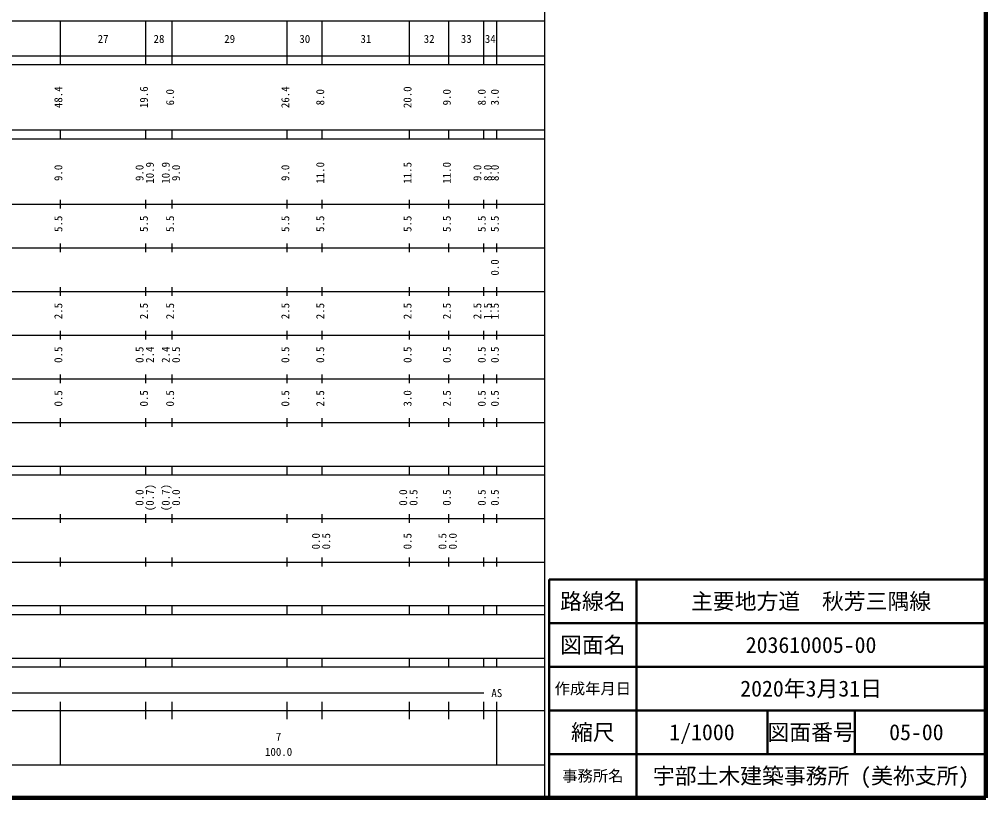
# Model space of a CAD drawing. Units: millimetres on the paper, enlarged 1000 times. Extents: x 40000 to 680000, y 20000 to 380000.
# Drawn here: x 458603 to 680000, y 20000 to 198357 of the extents above; entities that cross this region are included whole.
import ezdxf
from ezdxf.enums import TextEntityAlignment as Align

# ---------------------------------------------------------------- set-up
doc = ezdxf.new("R2010")
doc.units = ezdxf.units.MM
doc.header["$LTSCALE"] = 1000
for name, color, linetype, lineweight in [('S-TTL', 2, 'Continuous', 140), ('S-TTL-BAND', 7, 'Continuous', 25), ('S-TTL-FRAM', 2, 'Continuous', 50), ('S-TTL-LINE', 7, 'Continuous', 50)]:
    doc.layers.add(name, color=color, linetype=linetype, lineweight=lineweight)
doc.layers.add('S-TTL-TXT', color=7, linetype='Continuous')
doc.styles.add('ＭＳ ゴシック', font='')
doc.styles.get('ＭＳ ゴシック').set_extended_font_data('MS Gothic')

msp = doc.modelspace()

# ---------------------------------------------------------------- linework, layer by layer
at = {"layer": 'S-TTL'}
for p, q in [((680000, 20000), (680000, 380000)), ((40000, 20000), (680000, 20000))]:
    msp.add_line(p, q, dxfattribs=at)
at = {"layer": 'S-TTL-BAND'}
for p, q in [((579000, 20000), (579000, 370000)), ((68000, 198000), (579000, 198000)), ((468000, 188000), (468000, 198000)), ((487600, 188000), (487600, 198000)), ((493600, 188000), (493600, 198000)), ((520000, 188000), (520000, 198000)), ((528000, 188000), (528000, 198000)), ((548000, 188000), (548000, 198000)), ((557000, 188000), (557000, 198000)), ((565000, 188000), (565000, 198000)), ((568000, 188000), (568000, 198000)), ((40000, 190000), (579000, 190000)), ((40000, 188000), (579000, 188000)), ((40000, 173000), (579000, 173000)), ((468000, 171000), (468000, 173000)), ((487600, 171000), (487600, 173000)), ((493600, 171000), (493600, 173000)), ((520000, 171000), (520000, 173000)), ((528000, 171000), (528000, 173000)), ((548000, 171000), (548000, 173000)), ((557000, 171000), (557000, 173000)), ((565000, 171000), (565000, 173000)), ((568000, 171000), (568000, 173000)), ((40000, 171000), (579000, 171000)), ((40000, 156000), (579000, 156000)), ((468000, 155000), (468000, 157000)), ((487600, 155000), (487600, 157000)), ((493600, 155000), (493600, 157000)), ((520000, 155000), (520000, 157000)), ((528000, 155000), (528000, 157000)), ((548000, 155000), (548000, 157000)), ((557000, 155000), (557000, 157000)), ((565000, 155000), (565000, 157000)), ((568000, 155000), (568000, 157000)), ((468000, 145000), (468000, 147000)), ((487600, 145000), (487600, 147000)), ((493600, 145000), (493600, 147000)), ((520000, 145000), (520000, 147000)), ((528000, 145000), (528000, 147000)), ((548000, 145000), (548000, 147000)), ((557000, 145000), (557000, 147000)), ((565000, 145000), (565000, 147000)), ((568000, 145000), (568000, 147000)), ((46000, 146000), (579000, 146000)), ((52000, 136000), (579000, 136000)), ((468000, 135000), (468000, 137000)), ((487600, 135000), (487600, 137000)), ((493600, 135000), (493600, 137000)), ((520000, 135000), (520000, 137000)), ((528000, 135000), (528000, 137000)), ((548000, 135000), (548000, 137000)), ((557000, 135000), (557000, 137000)), ((565000, 135000), (565000, 137000)), ((568000, 135000), (568000, 137000)), ((468000, 125000), (468000, 127000)), ((487600, 125000), (487600, 127000)), ((493600, 125000), (493600, 127000)), ((520000, 125000), (520000, 127000)), ((528000, 125000), (528000, 127000)), ((548000, 125000), (548000, 127000)), ((557000, 125000), (557000, 127000)), ((565000, 125000), (565000, 127000)), ((568000, 125000), (568000, 127000)), ((46000, 126000), (579000, 126000)), ((52000, 116000), (579000, 116000)), ((468000, 115000), (468000, 117000)), ((487600, 115000), (487600, 117000)), ((493600, 115000), (493600, 117000)), ((520000, 115000), (520000, 117000)), ((528000, 115000), (528000, 117000)), ((548000, 115000), (548000, 117000)), ((557000, 115000), (557000, 117000)), ((565000, 115000), (565000, 117000)), ((568000, 115000), (568000, 117000)), ((468000, 105000), (468000, 107000)), ((487600, 105000), (487600, 107000)), ((493600, 105000), (493600, 107000)), ((520000, 105000), (520000, 107000)), ((528000, 105000), (528000, 107000)), ((548000, 105000), (548000, 107000)), ((557000, 105000), (557000, 107000)), ((565000, 105000), (565000, 107000)), ((568000, 105000), (568000, 107000)), ((46000, 106000), (579000, 106000)), ((40000, 96000), (579000, 96000)), ((468000, 94000), (468000, 96000)), ((487600, 94000), (487600, 96000)), ((493600, 94000), (493600, 96000)), ((520000, 94000), (520000, 96000)), ((528000, 94000), (528000, 96000)), ((548000, 94000), (548000, 96000)), ((557000, 94000), (557000, 96000)), ((565000, 94000), (565000, 96000)), ((568000, 94000), (568000, 96000)), ((40000, 94000), (579000, 94000)), ((468000, 83000), (468000, 85000)), ((487600, 83000), (487600, 85000)), ((493600, 83000), (493600, 85000)), ((520000, 83000), (520000, 85000)), ((528000, 83000), (528000, 85000)), ((548000, 83000), (548000, 85000)), ((557000, 83000), (557000, 85000)), ((565000, 83000), (565000, 85000)), ((568000, 83000), (568000, 85000)), ((49000, 84000), (579000, 84000)), ((40000, 74000), (579000, 74000)), ((468000, 73000), (468000, 75000)), ((487600, 73000), (487600, 75000)), ((493600, 73000), (493600, 75000)), ((520000, 73000), (520000, 75000)), ((528000, 73000), (528000, 75000)), ((548000, 73000), (548000, 75000)), ((557000, 73000), (557000, 75000)), ((565000, 73000), (565000, 75000)), ((568000, 73000), (568000, 75000)), ((40000, 64000), (579000, 64000)), ((40000, 62000), (579000, 62000)), ((468000, 62000), (468000, 64000)), ((487600, 62000), (487600, 64000)), ((493600, 62000), (493600, 64000)), ((520000, 62000), (520000, 64000)), ((528000, 62000), (528000, 64000)), ((548000, 62000), (548000, 64000)), ((557000, 62000), (557000, 64000)), ((565000, 62000), (565000, 64000)), ((568000, 62000), (568000, 64000)), ((40000, 52000), (579000, 52000)), ((468000, 50000), (468000, 52000)), ((487600, 50000), (487600, 52000)), ((493600, 50000), (493600, 52000)), ((520000, 50000), (520000, 52000)), ((528000, 50000), (528000, 52000)), ((548000, 50000), (548000, 52000)), ((557000, 50000), (557000, 52000)), ((565000, 50000), (565000, 52000)), ((568000, 50000), (568000, 52000)), ((40000, 50000), (579000, 50000)), ((71000, 44000), (565000, 44000)), ((40000, 40000), (579000, 40000)), ((468000, 27500), (468000, 42000)), ((487600, 38000), (487600, 42000)), ((493600, 38000), (493600, 42000)), ((520000, 38000), (520000, 42000)), ((528000, 38000), (528000, 42000)), ((548000, 38000), (548000, 42000)), ((557000, 38000), (557000, 42000)), ((565000, 38000), (565000, 42000)), ((568000, 27500), (568000, 42000)), ((68000, 27500), (579000, 27500))]:
    msp.add_line(p, q, dxfattribs=at)
at = {"layer": 'S-TTL-FRAM'}
for p, q in [((680000, 70000), (580000, 70000)), ((580000, 70000), (580000, 20000))]:
    msp.add_line(p, q, dxfattribs=at)
at = {"layer": 'S-TTL-LINE'}
for p, q in [((600000, 70000), (600000, 20000)), ((680000, 60000), (580000, 60000)), ((680000, 50000), (580000, 50000)), ((680000, 40000), (580000, 40000)), ((630000, 40000), (630000, 30000)), ((650000, 40000), (650000, 30000)), ((680000, 30000), (580000, 30000))]:
    msp.add_line(p, q, dxfattribs=at)

# ---------------------------------------------------------------- texts
at = {"layer": 'S-TTL-BAND', "style": 'ＭＳ ゴシック'}
for s, p in [('27', (477800, 192405)), ('28', (490600, 192405)), ('29', (506800, 192405)), ('30', (524000, 192405)), ('31', (538000, 192405)), ('32', (552500, 192405)), ('33', (561000, 192405)), ('34', (566500, 192405)), ('AS', (568000, 42500)), ('7', (518000, 32523)), ('100.0', (518000, 29033))]:
    msp.add_text(s, height=1833, dxfattribs=at).set_placement(p, align=Align.BOTTOM_CENTER)
for s, p in [('48.4', (469000, 180500)), ('19.6', (488600, 180500)), ('6.0', (494600, 180500)), ('26.4', (521000, 180500)), ('8.0', (529000, 180500)), ('20.0', (549000, 180500)), ('9.0', (558000, 180500)), ('8.0', (566000, 180500)), ('3.0', (569000, 180500)), ('9.0', (469000, 163174)), ('9.0', (487600, 163174)), ('10.9', (489970, 163174)), ('10.9', (493600, 163174)), ('9.0', (495970, 163174)), ('9.0', (521000, 163174)), ('11.0', (529000, 163174)), ('11.5', (549000, 163174)), ('11.0', (558000, 163174)), ('9.0', (565000, 163174)), ('8.0', (567370, 163174)), ('8.0', (569000, 163174)), ('5.5', (469000, 151500)), ('5.5', (488600, 151500)), ('5.5', (494600, 151500)), ('5.5', (521000, 151500)), ('5.5', (529000, 151500)), ('5.5', (549000, 151500)), ('5.5', (558000, 151500)), ('5.5', (566000, 151500)), ('5.5', (569000, 151500)), ('0.0', (569000, 141500)), ('2.5', (469000, 131500)), ('2.5', (488600, 131500)), ('2.5', (494600, 131500)), ('2.5', (521000, 131500)), ('2.5', (529000, 131500)), ('2.5', (549000, 131500)), ('2.5', (558000, 131500)), ('2.5', (565000, 131500)), ('1.5', (567370, 131500)), ('1.5', (569000, 131500)), ('0.5', (469000, 121500)), ('0.5', (487600, 121500)), ('2.4', (489970, 121500)), ('2.4', (493600, 121500)), ('0.5', (495970, 121500)), ('0.5', (521000, 121500)), ('0.5', (529000, 121500)), ('0.5', (549000, 121500)), ('0.5', (558000, 121500)), ('0.5', (566000, 121500)), ('0.5', (569000, 121500)), ('0.5', (469000, 111500)), ('0.5', (488600, 111500)), ('0.5', (494600, 111500)), ('0.5', (521000, 111500)), ('2.5', (529000, 111500)), ('3.0', (549000, 111500)), ('2.5', (558000, 111500)), ('0.5', (566000, 111500)), ('0.5', (569000, 111500)), ('(0.7)', (489970, 88764)), ('(0.7)', (493600, 88764)), ('0.0', (487600, 88764)), ('0.0', (495970, 88764)), ('0.0', (548000, 88764)), ('0.5', (550370, 88764)), ('0.5', (558000, 88764)), ('0.5', (566000, 88764)), ('0.5', (569000, 88764)), ('0.0', (528000, 78764)), ('0.5', (530370, 78764)), ('0.5', (549000, 78764)), ('0.5', (557000, 78764)), ('0.0', (559370, 78764))]:
    msp.add_text(s, height=1833, rotation=90, dxfattribs=at).set_placement(p, align=Align.BOTTOM_CENTER)
at = {"layer": 'S-TTL-TXT', "style": 'ＭＳ ゴシック'}
for s, height, p in [('路線名', 3666, (590000, 65000)), ('路線名', 3666, (590000, 65000)), ('主要地方道\u3000秋芳三隅線', 3666, (640000, 65000)), ('図面名', 3666, (590000, 55000)), ('図面名', 3666, (590000, 55000)), ('203610005-00', 3666, (640000, 55000)), ('作成年月日', 2566, (590000, 45000)), ('作成年月日', 2566, (590000, 45000)), ('2020年3月31日', 3666, (640000, 45000)), ('縮尺', 3666, (590000, 35000)), ('縮尺', 3666, (590000, 35000)), ('1/1000', 3666, (615000, 35000)), ('図面番号', 3666, (640000, 35000)), ('図面番号', 3666, (640000, 35000)), ('05-00', 3666, (664125, 35000)), ('事務所名', 2566, (590000, 25000)), ('事務所名', 2566, (590000, 25000)), ('宇部土木建築事務所 (美祢支所)', 3666, (640000, 25000))]:
    msp.add_text(s, height=height, dxfattribs=at).set_placement(p, align=Align.MIDDLE_CENTER)

doc.saveas('drawing.dxf')
